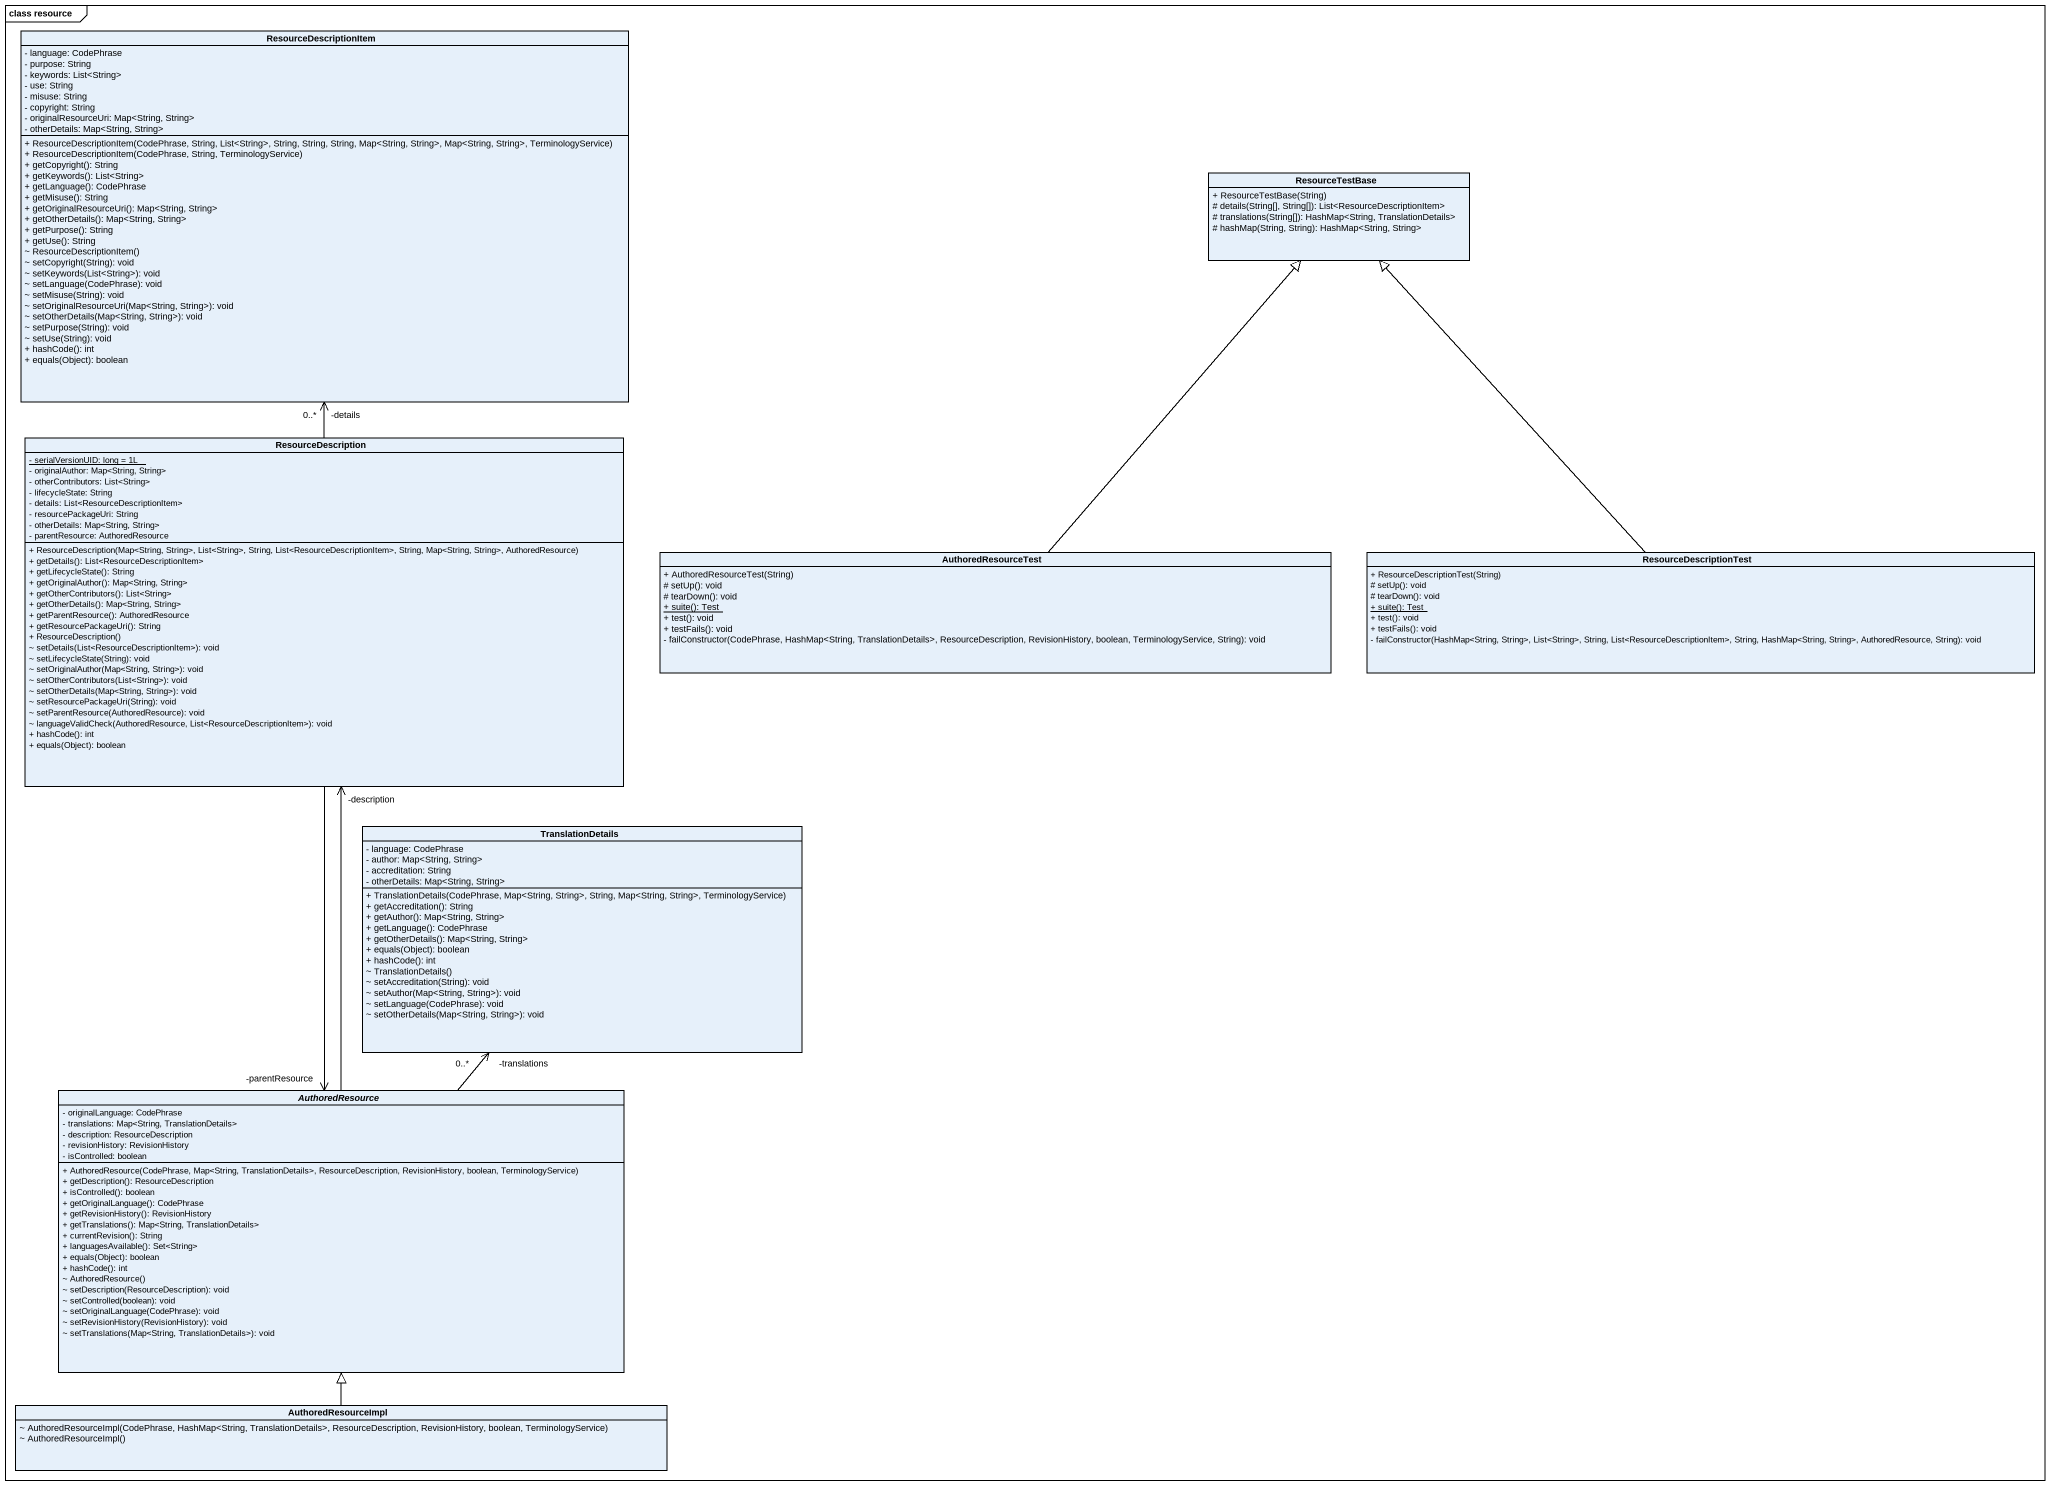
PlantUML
@startuml
mainframe class resource
hide circle
hide empty members
skinparam classAttributeIconSize 0
class ResourceDescriptionItem {
  - language: CodePhrase
  - purpose: String
  - keywords: List<String>
  - use: String
  - misuse: String
  - copyright: String
  - originalResourceUri: Map<String, String>
  - otherDetails: Map<String, String>
  + ResourceDescriptionItem(CodePhrase, String, List<String>, String, String, String, Map<String, String>, Map<String, String>, TerminologyService)
  + ResourceDescriptionItem(CodePhrase, String, TerminologyService)
  + getCopyright(): String
  + getKeywords(): List<String>
  + getLanguage(): CodePhrase
  + getMisuse(): String
  + getOriginalResourceUri(): Map<String, String>
  + getOtherDetails(): Map<String, String>
  + getPurpose(): String
  + getUse(): String
  ~ ResourceDescriptionItem()
  ~ setCopyright(String): void
  ~ setKeywords(List<String>): void
  ~ setLanguage(CodePhrase): void
  ~ setMisuse(String): void
  ~ setOriginalResourceUri(Map<String, String>): void
  ~ setOtherDetails(Map<String, String>): void
  ~ setPurpose(String): void
  ~ setUse(String): void
  + hashCode(): int
  + equals(Object): boolean
}
class ResourceTestBase {
  + ResourceTestBase(String)
  # details(String[], String[]): List<ResourceDescriptionItem>
  # translations(String[]): HashMap<String, TranslationDetails>
  # hashMap(String, String): HashMap<String, String>
}
class ResourceDescription {
  {static} - serialVersionUID: long = 1L
  - originalAuthor: Map<String, String>
  - otherContributors: List<String>
  - lifecycleState: String
  - details: List<ResourceDescriptionItem>
  - resourcePackageUri: String
  - otherDetails: Map<String, String>
  - parentResource: AuthoredResource
  + ResourceDescription(Map<String, String>, List<String>, String, List<ResourceDescriptionItem>, String, Map<String, String>, AuthoredResource)
  + getDetails(): List<ResourceDescriptionItem>
  + getLifecycleState(): String
  + getOriginalAuthor(): Map<String, String>
  + getOtherContributors(): List<String>
  + getOtherDetails(): Map<String, String>
  + getParentResource(): AuthoredResource
  + getResourcePackageUri(): String
  + ResourceDescription()
  ~ setDetails(List<ResourceDescriptionItem>): void
  ~ setLifecycleState(String): void
  ~ setOriginalAuthor(Map<String, String>): void
  ~ setOtherContributors(List<String>): void
  ~ setOtherDetails(Map<String, String>): void
  ~ setResourcePackageUri(String): void
  ~ setParentResource(AuthoredResource): void
  ~ languageValidCheck(AuthoredResource, List<ResourceDescriptionItem>): void
  + hashCode(): int
  + equals(Object): boolean
}
class AuthoredResourceTest {
  + AuthoredResourceTest(String)
  # setUp(): void
  # tearDown(): void
  {static} + suite(): Test
  + test(): void
  + testFails(): void
  - failConstructor(CodePhrase, HashMap<String, TranslationDetails>, ResourceDescription, RevisionHistory, boolean, TerminologyService, String): void
}
class ResourceDescriptionTest {
  + ResourceDescriptionTest(String)
  # setUp(): void
  # tearDown(): void
  {static} + suite(): Test
  + test(): void
  + testFails(): void
  - failConstructor(HashMap<String, String>, List<String>, String, List<ResourceDescriptionItem>, String, HashMap<String, String>, AuthoredResource, String): void
}
class TranslationDetails {
  - language: CodePhrase
  - author: Map<String, String>
  - accreditation: String
  - otherDetails: Map<String, String>
  + TranslationDetails(CodePhrase, Map<String, String>, String, Map<String, String>, TerminologyService)
  + getAccreditation(): String
  + getAuthor(): Map<String, String>
  + getLanguage(): CodePhrase
  + getOtherDetails(): Map<String, String>
  + equals(Object): boolean
  + hashCode(): int
  ~ TranslationDetails()
  ~ setAccreditation(String): void
  ~ setAuthor(Map<String, String>): void
  ~ setLanguage(CodePhrase): void
  ~ setOtherDetails(Map<String, String>): void
}
abstract class AuthoredResource {
  - originalLanguage: CodePhrase
  - translations: Map<String, TranslationDetails>
  - description: ResourceDescription
  - revisionHistory: RevisionHistory
  - isControlled: boolean
  + AuthoredResource(CodePhrase, Map<String, TranslationDetails>, ResourceDescription, RevisionHistory, boolean, TerminologyService)
  + getDescription(): ResourceDescription
  + isControlled(): boolean
  + getOriginalLanguage(): CodePhrase
  + getRevisionHistory(): RevisionHistory
  + getTranslations(): Map<String, TranslationDetails>
  + currentRevision(): String
  + languagesAvailable(): Set<String>
  + equals(Object): boolean
  + hashCode(): int
  ~ AuthoredResource()
  ~ setDescription(ResourceDescription): void
  ~ setControlled(boolean): void
  ~ setOriginalLanguage(CodePhrase): void
  ~ setRevisionHistory(RevisionHistory): void
  ~ setTranslations(Map<String, TranslationDetails>): void
}
class AuthoredResourceImpl {
  ~ AuthoredResourceImpl(CodePhrase, HashMap<String, TranslationDetails>, ResourceDescription, RevisionHistory, boolean, TerminologyService)
  ~ AuthoredResourceImpl()
}
ResourceDescription -up-> "-details\n0..*" ResourceDescriptionItem
ResourceDescription --> "-parentResource" AuthoredResource
AuthoredResourceTest -up-|> ResourceTestBase
ResourceDescriptionTest -up-|> ResourceTestBase
AuthoredResource -up-> "-description" ResourceDescription
AuthoredResource -up-> "-translations\n0..*" TranslationDetails
AuthoredResourceImpl -up-|> AuthoredResource
@enduml
